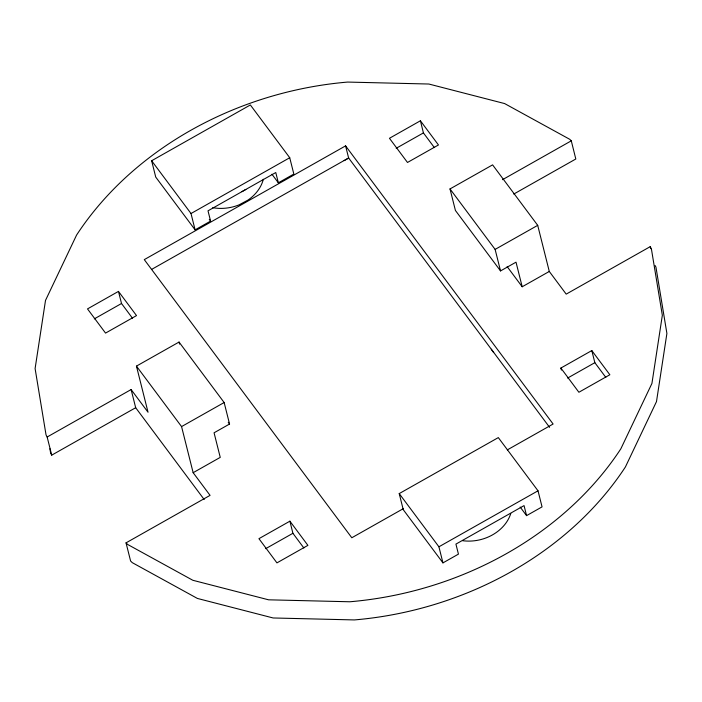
<?xml version="1.0" encoding="UTF-8"?>
<svg xmlns="http://www.w3.org/2000/svg" width="702" height="702" viewBox="0 0 702 702"><rect width="100%" height="100%" fill="white"/><g stroke="black" fill="none" stroke-linecap="round" stroke-linejoin="round"><path stroke-width="1.05" d="M245.832 189.452L241.865 191.69M278.352 182.818L275.772 172.534L208.011 210.819L210.591 221.104L195.103 229.852L155.73 177.079L151.632 160.749L250.36 104.958L289.733 157.731L293.84 174.061L278.352 182.818L271.955 174.236M195.103 229.852L191.005 213.522L289.733 157.731M507.309 449.894L553.106 424.017L345.586 145.876L144.287 259.626L351.807 537.758L403.325 508.652M345.586 145.876L348.622 157.976L151.799 269.314M344.138 160.635L348.683 158.064M118.471 291.4L87.504 308.906L105.546 333.09L136.521 315.593L118.471 291.4L121.516 303.501L132.467 318.19M420.419 120.779L389.452 138.285L407.493 162.469L438.46 144.972L420.419 120.779L423.42 132.906L434.371 147.595M94.296 318.883L121.516 303.501M396.2 148.289L423.42 132.906M131.116 389.557L135.679 407.713L51.72 455.15L47.148 437.004L131.116 389.557L148.034 412.232L136.451 366.119L179.036 342.058L224.149 402.527L229.554 424.043L214.066 432.792L220.244 457.379L193.147 472.692L210.065 495.366L126.035 542.857L130.598 561.003L132.274 562.653L197.394 598.437L273.139 617.971L354.352 619.927A316.839 257.301 -14.1 0 0 625.421 466.935L656.493 401.597L666.9 333.441L655.94 267.093L655.141 265.575M549.289 271.455L522.191 286.767L516.014 262.171L500.526 270.919L455.414 210.46L450.008 188.935L492.593 164.873L537.706 225.342L549.289 271.455L566.198 294.129L650.219 246.656L651.403 248.912L662.337 315.286L651.93 383.45L620.858 448.78A316.839 257.301 -14.1 0 1 349.789 601.772L268.585 599.815L192.839 580.282L127.685 544.489L126.035 542.857M502.535 179.677L571.288 140.83L575.807 159.003L513.767 194.059M193.147 472.692L181.564 426.588L224.149 402.527M500.526 270.919L495.121 249.403L537.706 225.342M289.9 521.174L258.933 538.671L276.939 562.881L307.906 545.375L289.9 521.174L292.901 533.292L303.861 547.981M560.88 368.05L591.804 350.57L609.854 374.754L578.887 392.26L560.88 368.05L561.381 370.068M265.689 548.674L292.901 533.292M567.628 378.053L594.848 362.671L591.804 350.57M526.57 515.628L524.052 505.607L455.923 544.103L458.441 554.124L442.953 562.881L403.255 509.67L399.219 493.594L498.315 437.592L538.013 490.803L542.058 506.879L526.57 515.628L520.164 507.046M442.953 562.881L438.917 546.797L538.013 490.803M571.288 140.83L569.752 139.312L504.606 103.563L428.861 84.029L347.648 82.073A316.839 257.301 -14.1 0 0 76.579 235.065L45.507 300.403L35.1 368.559L46.034 434.88L47.148 437.004M594.848 362.671L605.8 377.36M450.008 188.935L495.121 249.403M507.151 266.611L522.191 286.767M348.622 157.976L549.596 427.342M209.284 219.357L210.591 221.104M151.632 160.749L191.005 213.522M399.219 493.594L438.917 546.797M228.247 422.288L229.554 424.043M136.451 366.119L181.564 426.588M135.679 407.713L204.185 499.534M491.277 349.227L493.664 352.579M51.72 455.15L50.623 453.062L49.912 448.745M179.036 342.058L179.545 344.112M650.219 246.656L650.719 248.675M263.338 179.264A39.83 32.345 -14.1 0 1 248.078 200.026L239.049 204.87A39.83 32.345 -14.1 0 1 212.732 207.678M510.775 513.478A39.83 32.345 -14.1 0 1 462.6 540.698"/></g></svg>
